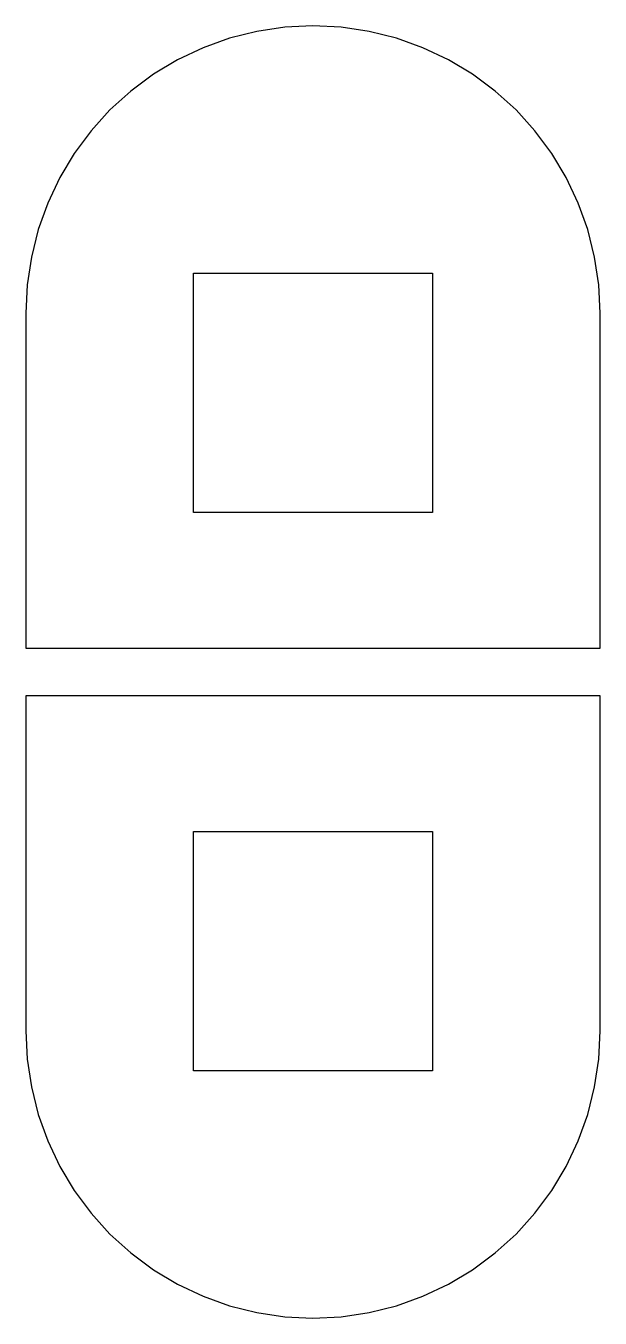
# Model space of a CAD drawing. Extents: x 0.45 to 4.05, y 0.45 to 8.55.
import ezdxf

# ---------------------------------------------------------------- set-up
doc = ezdxf.new("R2010")
doc.units = 0

msp = doc.modelspace()

# ---------------------------------------------------------------- linework, layer by layer
for p, q in [((1.89885, 8.51541), (1.72749, 8.47249)), ((2.07358, 8.54132), (1.89885, 8.51541)), ((2.25, 8.54999), (2.07358, 8.54132)), ((2.42642, 8.54132), (2.25, 8.54999)), ((2.60115, 8.51541), (2.42642, 8.54132)), ((2.77251, 8.47249), (2.60115, 8.51541)), ((1.72749, 8.47249), (1.56117, 8.41298)), ((2.93883, 8.41298), (2.77251, 8.47249)), ((1.56117, 8.41298), (1.40149, 8.33745)), ((3.09851, 8.33745), (2.93883, 8.41298)), ((1.40149, 8.33745), (1.24998, 8.24664)), ((3.25002, 8.24664), (3.09851, 8.33745)), ((1.24998, 8.24664), (1.10809, 8.14142)), ((3.39191, 8.14142), (3.25002, 8.24664)), ((1.10809, 8.14142), (0.977219, 8.02278)), ((3.52278, 8.02278), (3.39191, 8.14142)), ((0.977219, 8.02278), (0.858582, 7.89191)), ((3.64142, 7.89191), (3.52278, 8.02278)), ((0.858582, 7.89191), (0.753357, 7.75002)), ((3.74664, 7.75002), (3.64142, 7.89191)), ((0.753357, 7.75002), (0.662552, 7.59851)), ((3.83745, 7.59851), (3.74664, 7.75002)), ((0.662552, 7.59851), (0.587021, 7.43883)), ((3.91298, 7.43883), (3.83745, 7.59851)), ((0.587021, 7.43883), (0.527512, 7.27251)), ((3.97249, 7.27251), (3.91298, 7.43883)), ((0.527512, 7.27251), (0.484589, 7.10115)), ((4.01541, 7.10115), (3.97249, 7.27251)), ((0.484589, 7.10115), (0.458679, 6.92642)), ((4.04132, 6.92642), (4.01541, 7.10115)), ((1.5, 5.5), (1.5, 7)), ((1.5, 7), (3, 7)), ((3, 7), (3, 5.5)), ((0.458679, 6.92642), (0.450012, 6.75)), ((4.04999, 6.75), (4.04132, 6.92642)), ((0.450012, 6.75), (0.450012, 4.64999)), ((4.04999, 4.64999), (4.04999, 6.75)), ((3, 5.5), (1.5, 5.5)), ((0.450012, 4.64999), (4.04999, 4.64999)), ((4.04999, 4.35001), (0.450012, 4.35001)), ((0.450012, 4.35001), (0.450012, 2.25)), ((4.04999, 2.25), (4.04999, 4.35001)), ((1.5, 2), (1.5, 3.5)), ((1.5, 3.5), (3, 3.5)), ((3, 3.5), (3, 2)), ((0.450012, 2.25), (0.458679, 2.07358)), ((4.04132, 2.07358), (4.04999, 2.25)), ((0.458679, 2.07358), (0.484589, 1.89885)), ((4.01541, 1.89885), (4.04132, 2.07358)), ((3, 2), (1.5, 2)), ((0.484589, 1.89885), (0.527512, 1.72749)), ((3.97249, 1.72749), (4.01541, 1.89885)), ((0.527512, 1.72749), (0.587021, 1.56117)), ((3.91298, 1.56117), (3.97249, 1.72749)), ((0.587021, 1.56117), (0.662552, 1.40149)), ((3.83745, 1.40149), (3.91298, 1.56117)), ((0.662552, 1.40149), (0.753357, 1.24998)), ((3.74664, 1.24998), (3.83745, 1.40149)), ((0.753357, 1.24998), (0.858582, 1.10809)), ((3.64142, 1.10809), (3.74664, 1.24998)), ((0.858582, 1.10809), (0.977219, 0.977219)), ((3.52278, 0.977219), (3.64142, 1.10809)), ((0.977219, 0.977219), (1.10809, 0.858582)), ((3.39191, 0.858582), (3.52278, 0.977219)), ((1.10809, 0.858582), (1.24998, 0.753357)), ((3.25002, 0.753357), (3.39191, 0.858582)), ((1.24998, 0.753357), (1.40149, 0.662552)), ((3.09851, 0.662552), (3.25002, 0.753357)), ((1.40149, 0.662552), (1.56117, 0.587021)), ((2.93883, 0.587021), (3.09851, 0.662552)), ((1.56117, 0.587021), (1.72749, 0.527512)), ((2.77251, 0.527512), (2.93883, 0.587021)), ((1.72749, 0.527512), (1.89885, 0.484589)), ((2.60115, 0.484589), (2.77251, 0.527512)), ((1.89885, 0.484589), (2.07358, 0.458679)), ((2.07358, 0.458679), (2.25, 0.450012)), ((2.25, 0.450012), (2.42642, 0.458679)), ((2.42642, 0.458679), (2.60115, 0.484589))]:
    msp.add_line(p, q)

doc.saveas('drawing.dxf')
